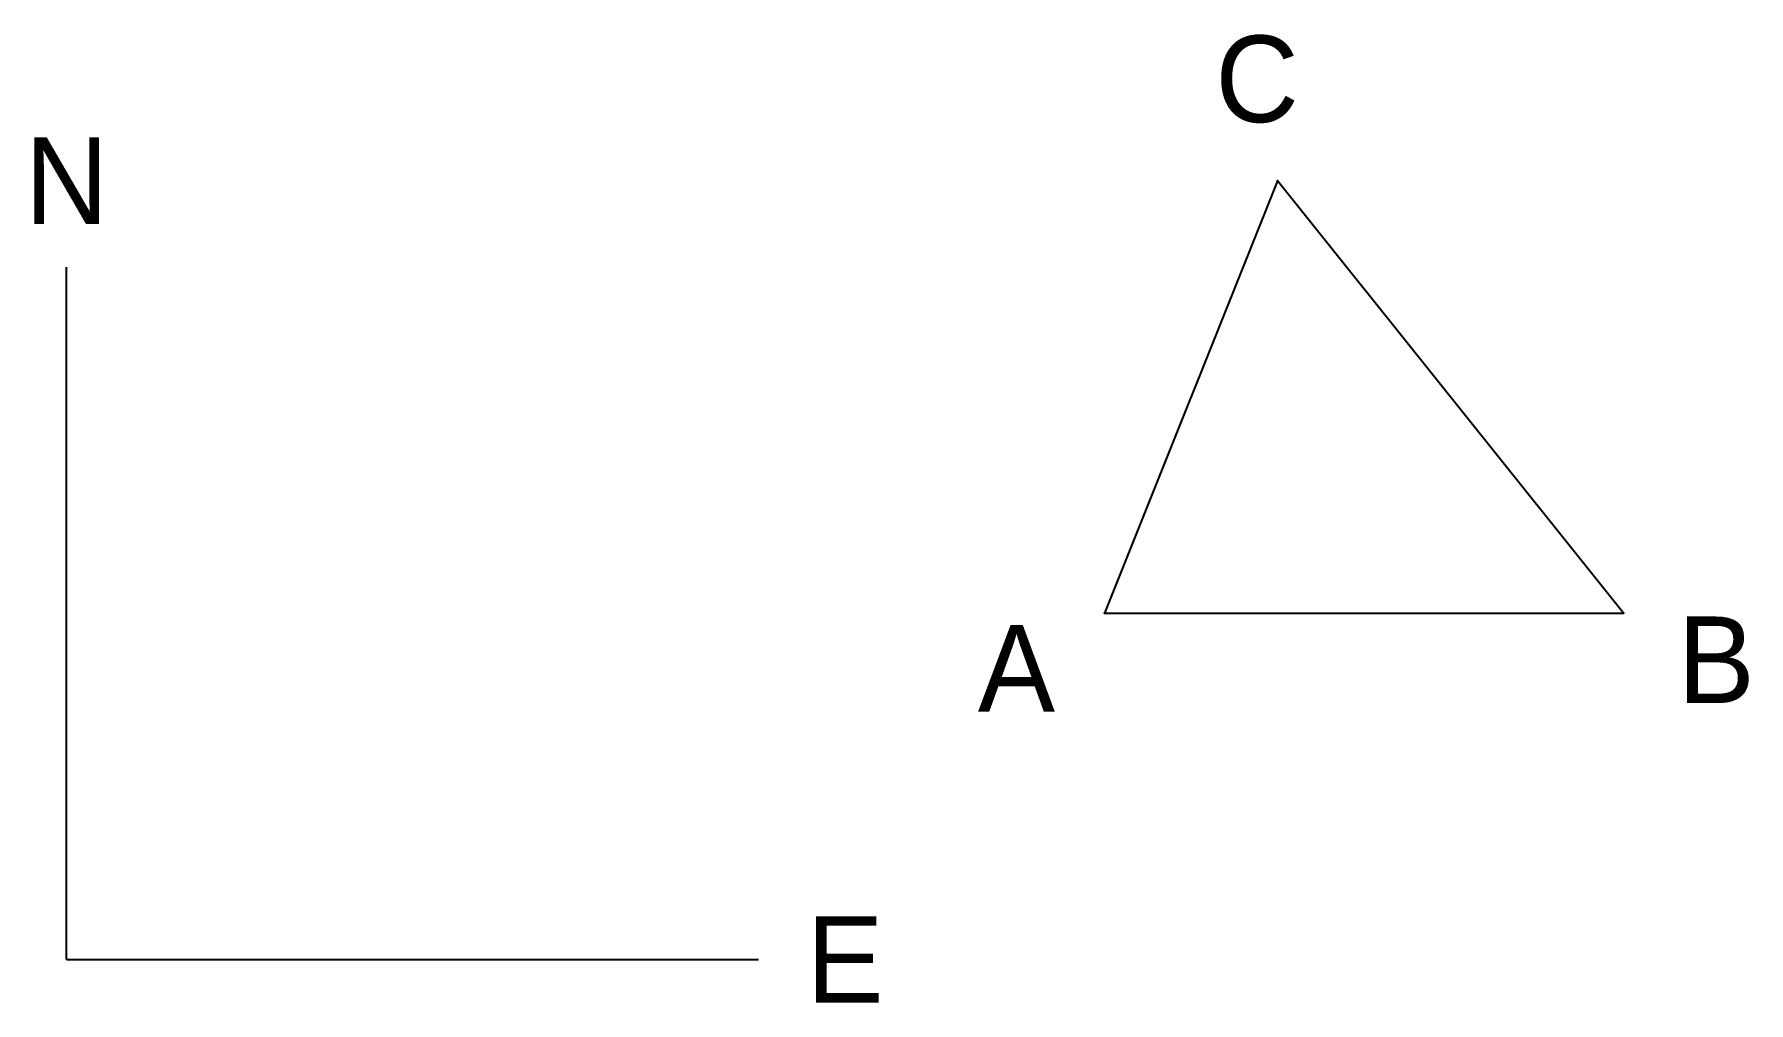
# Model space of a CAD drawing. Header units: metres. Extents: x -0.19 to 9.72, y -0.25 to 5.35.
import ezdxf
from ezdxf.enums import TextEntityAlignment as Align

# ---------------------------------------------------------------- set-up
doc = ezdxf.new("R2010")
doc.units = ezdxf.units.M
for name, color, linetype in [('EJES', 8, 'Continuous'), ('ETIQUETAS', 3, 'Continuous'), ('PARCELA', 7, 'Continuous'), ('VERTICES', 1, 'Continuous')]:
    doc.layers.add(name, color=color, linetype=linetype)

msp = doc.modelspace()

# ---------------------------------------------------------------- linework, layer by layer
at = {"layer": 'EJES'}
for q in [(0, 4), (4, 0)]:
    msp.add_line((0, 0), q, dxfattribs=at)
at = {"layer": 'PARCELA'}
msp.add_lwpolyline([(6, 2), (9, 2), (7, 4.5)], close=True, dxfattribs=at)
at = {"layer": 'VERTICES'}
for p in [(7, 4.5), (6, 2), (9, 2)]:
    msp.add_point(p, dxfattribs=at)

# ---------------------------------------------------------------- texts
at = {"layer": 'EJES'}
for s, p in [('N', (0, 4.5)), ('E', (4.5, 0))]:
    msp.add_text(s, height=0.5, dxfattribs=at).set_placement(p, align=Align.MIDDLE_CENTER)
at = {"layer": 'ETIQUETAS'}
for s, p in [('C', (6.8823, 5.0883)), ('A', (5.4912, 1.682)), ('B', (9.5367, 1.7317))]:
    msp.add_text(s, height=0.5, dxfattribs=at).set_placement(p, align=Align.MIDDLE_CENTER)

doc.saveas('drawing.dxf')
